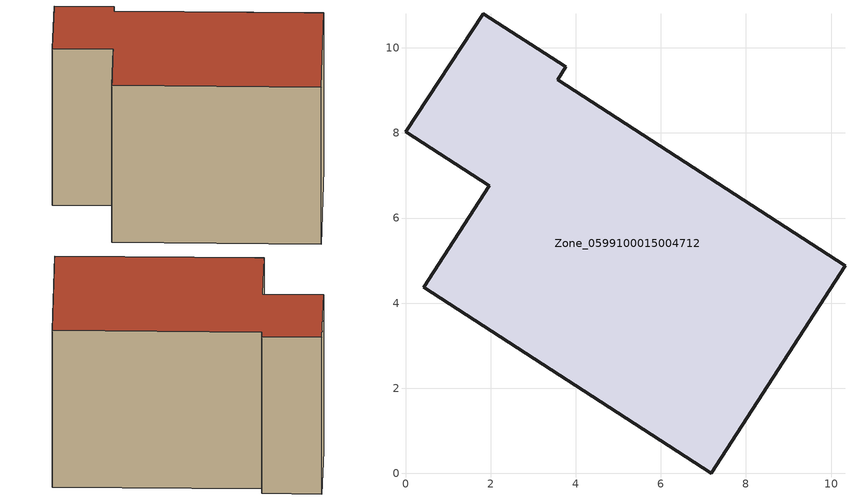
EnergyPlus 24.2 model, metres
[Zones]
Zone_0599100015004712
 floor ground (C_G): 0.43,4.37 1.97,6.76 0,8.02 1.83,10.81 3.77,9.55 3.57,9.25 10.33,4.88 7.18,0 z0.84
 wall outside (C_F): 1.97,6.76 0.43,4.37 7.18,0 10.33,4.88 3.57,9.25 3.77,9.55 1.83,10.81 0,8.02 1.97,6.76 z0.84:7.75
 roof outside (C_R): 1.83,10.81 0,8.02 1.97,6.76 0.43,4.37 7.18,0 10.33,4.88 3.57,9.25 3.77,9.55 z7.75
[BUILDING]
Pand.0599100015004712: North Axis=0; Terrain=City; Loads Convergence Tolerance Value=0.04; Temperature Convergence Tolerance Value=0.4; Solar Distribution=FullExterior; Maximum Number of Warmup Days=25; Minimum Number of Warmup Days=1
[Site:Location]
Rotterdam.The.Hague.AP_ZH_NLD Design_Conditions: Latitude=51.96; Longitude=4.45; Time Zone=1; Elevation=-4.5
[SITE:GROUNDTEMPERATURE:BUILDINGSURFACE]
18, 18, 18, 18, 18, 18, 18, 18, 18, 18, 18, 18
[MATERIAL] Thermal Absorptance=0.9; Solar Absorptance=0.7; Visible Absorptance=0.7
Name | Roughness | Thickness | Conductivity | Density | Specific Heat
G.TI.1965-1974 | MediumSmooth | 0.15 | 0.882353 | 540 | 1210
F.TI.1965-1974 | Rough | 0.3 | 0.697674 | 1920 | 840
R.TI.1965-1974 | MediumRough | 0.2 | 0.232558 | 1500 | 1000
[CONSTRUCTION]
C_G: G.TI.1965-1974
C_F: F.TI.1965-1974
C_R: R.TI.1965-1974
[ZONE]
Zone_0599100015004712: Type=1; Multiplier=1; Ceiling Height=Autocalculate; Volume=Autocalculate; Floor Area=autocalculate; Part of Total Floor Area=Yes
[ZONEINFILTRATION:DESIGNFLOWRATE]
Infil_Zone_0599100015004712: Zone or ZoneList or Space or SpaceList=Zone_0599100015004712; Schedule=AlwaysOn; Design Flow Rate Calculation Method=Flow/Area; Flow Rate per Floor Area=0.003; Constant Term Coefficient=1; Temperature Term Coefficient=0; Velocity Term Coefficient=0; Velocity Squared Term Coefficient=0
[HVACTEMPLATE:ZONE:IDEALLOADSAIRSYSTEM]
Zone_0599100015004712: Maximum Heating Supply Air Temperature=50; Minimum Cooling Supply Air Temperature=13; Maximum Heating Supply Air Humidity Ratio=0.0156; Minimum Cooling Supply Air Humidity Ratio=0.0077; Heating Limit=NoLimit; Cooling Limit=NoLimit; Dehumidification Control Type=ConstantSensibleHeatRatio; Cooling Sensible Heat Ratio=0.7; Dehumidification Setpoint=60; Humidification Control Type=None; Humidification Setpoint=30; Outdoor Air Method=None; Outdoor Air Flow Rate per Person=0.00944; Outdoor Air Flow Rate per Zone Floor Area=0; Outdoor Air Flow Rate per Zone=0; Demand Controlled Ventilation Type=None; Outdoor Air Economizer Type=NoEconomizer; Heat Recovery Type=None; Sensible Heat Recovery Effectiveness=0.7; Latent Heat Recovery Effectiveness=0.65
[ZONECONTROL:THERMOSTAT]
ThermostatControl_Zone_0599100015004712: Zone or ZoneList=Zone_0599100015004712; Control Type Schedule=DualSetpointControlType; Control 1=Thermostat_Zone_0599100015004712; Temperature Difference Between Cutout And Setpoint=0
[THERMOSTATSETPOINT:DUALSETPOINT]
Thermostat_Zone_0599100015004712: Heating Setpoint Temperature Schedule=HeatingSetpoint_Zone_0599100015004712; Cooling Setpoint Temperature Schedule=CoolingSetpoint_Zone_0599100015004712
[SCHEDULE:COMPACT]
HeatingSetpoint_Zone_0599100015004712: Through: 12/31, For: AllDays, Until: 24:00, 21
CoolingSetpoint_Zone_0599100015004712: Through: 12/31, For: AllDays, Until: 24:00, 24
DualSetpointControlType: Through: 12/31, For: AllDays, Until: 24:00, 4
AlwaysOn: Through: 12/31, For: AllDays, Until: 24:00, 1
